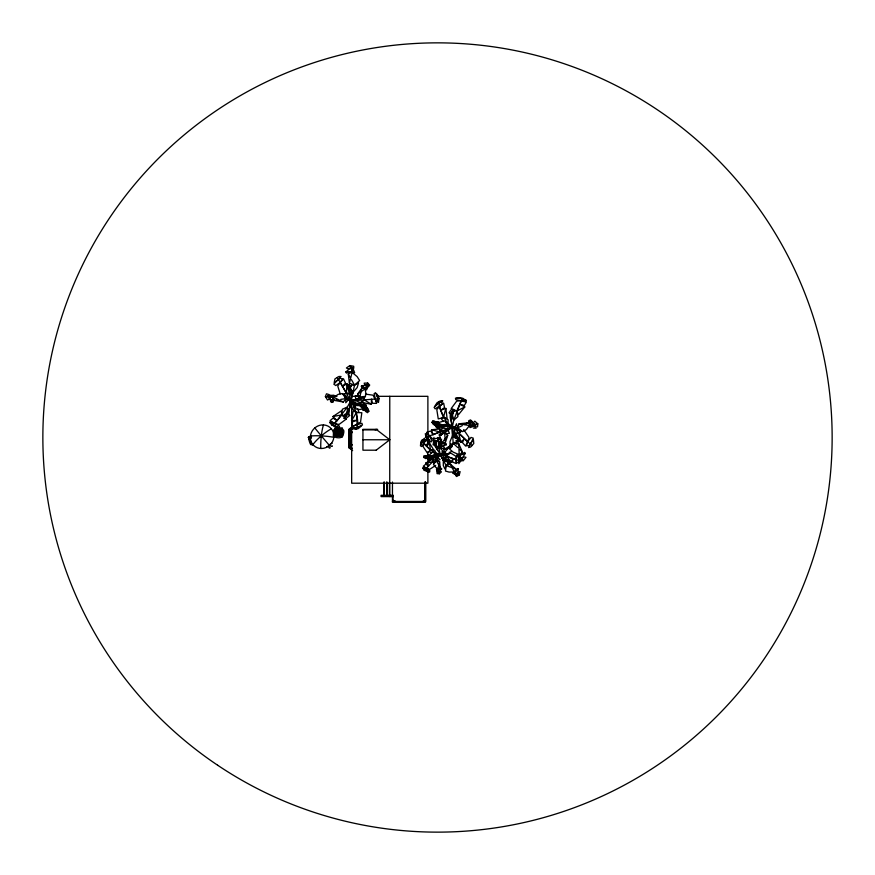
<?xml version="1.0" encoding="UTF-8"?>
<svg xmlns="http://www.w3.org/2000/svg" width="875" height="875" viewBox="0 0 875 875"><rect width="100%" height="100%" fill="white"/><g stroke="black" fill="none" stroke-linecap="round" stroke-linejoin="round"><path stroke-width="1.31" d="M449.291 452.211L455.798 456.192L456.138 463.575L452.627 462.044L452.812 458.544L441.995 454.508L443.822 453.731M364.142 396.244L364.087 399.744L361.966 402.413L371.383 404.305L371.427 399.131L372.466 403.266L376.523 403.375L374.106 393.695L375.539 392.678L378.109 398.705L378.448 402.423L379.028 398.727L378.438 396.145L376.458 393.695L378.109 398.705L376.819 402.587L373.034 395.183L365.444 394.1M459.134 456.619L458.828 463.663L460.622 461.114L452.812 458.544L451.467 462.459L445.003 457.855L446.852 456.466L448.678 453.283M448.033 424.244L448.098 419.716L443.439 417.528L438.266 418.917L436.789 409.555L442.87 403.123L440.748 402.314L438.933 402.916L434.941 405.945L437.183 402.598L441.23 400.652L442.816 400.881L438.933 402.916L434.098 407.356L435.159 408.855L443.669 403.2L444.511 407.63L440.683 410.266C451.587 435.094 455.525 426.333 447.989 423.992M453.436 412.661L450.242 413.536L450.242 417.583L452.32 426.814L451.281 420.448L451.391 413.47L452.769 410.036L454.573 411.239M446.327 444.741L446.348 443.833L441.678 443.188L441.23 449.017L444.555 447.912L443.636 446.523L441.12 446.688L446.327 444.741L441.678 443.188L439.48 435.039L444.653 432.884L452.058 427.186L447.956 430.205L443.559 431.539L441.077 433.639L444.653 432.884L447.027 433.759L449.422 433.278L447.967 429.942M330.422 399.241L331.22 402.423L332.281 402.281L330.422 399.241L330.455 401.067M423.795 457.45L425.469 456.728L426.377 457.778L425.677 458.587L423.795 457.45L423.839 455.864L425.469 455.623L424.627 457.089L428.652 455.7L432.534 452.123L435.641 453.709L439.95 453.95L437.172 457.1L436.975 460.261M350.153 400.848L349.202 398.748L349.989 394.603L346.38 393.148L342.486 386.302L346.97 383.72L346.38 393.148L349.333 399L346.981 398.223M472.084 424.189L471.669 421.017L470.553 419.934L469.569 420.372L472.227 422.745L471.669 421.017M441.175 447.858L440.114 445.145L440.333 442.105L441.919 442.356L441.175 447.858L439.392 445.736L438.725 447.672L441.23 449.017M477.827 423.839L474.775 424.725L473.441 422.527L474.808 421.181L477.827 423.839L477.586 426.825L474.666 426.836L476.295 424.277L469.273 425.852L466.266 429.625L462.492 431.648L457.57 427.886C445.178 425.414 457.023 426.453 457.713 430.205L460.272 430.905L457.57 427.886L456.52 423.806L454.836 427.547M367.697 383.053L367.128 385.317L364.667 384.748L364.186 383.152L367.697 383.053L369.698 385.077L368.495 386.728L367.413 384.191L365.105 389.244L365.936 393.444L365.323 396.944C358.575 395.238 345.767 408.352 352.537 393.411L349.475 385.295L346.883 384.77M440.059 453.655L438.966 448.448L436.494 445.856L435.827 441.383L438.145 440.967L440.377 438.145M314.803 427.919A20.322 0.58 49.5 0 0 320.709 435.137L321.125 435.63L321.464 434.875A20.322 5.305 -87 0 1 323.488 424.911M355.786 429.253L358.148 428.673L361.266 426.114L352.253 428.684L355.786 429.253C363.978 419.223 342.606 386.455 355.655 406.219M332.128 425.239L337.017 420.634L332.97 416.522L341.786 414.903L344.312 416.413L347.364 411.666L347.342 407.05L337.017 420.634L333.025 418.097L330.083 420.689L339.522 426.202L339.369 427.678L332.697 425.152L329.58 422.188L332.128 425.239L337.914 427.448L332.697 425.152L330.498 421.455L334.469 423.631L339.084 424.408L346.423 418.95L344.105 418.348C352.778 409.642 351.695 387.177 348.808 414.422L344.411 414.433M437.259 471.33L436.406 469.033L437.642 468.694L438.922 472.948L437.259 471.33L437.642 468.694L434.93 466.605L433.453 464.177L436.505 460.895L439.841 454.125M459.583 457.45L458.544 462.033L456.662 463.105L456.159 459.67L457.231 455.47L459.156 455.273M458.347 468.978L454.65 472.544L455.667 468.858L446.152 465.642L450.264 464.045L454.65 472.544L457.406 468.552L458.347 468.978L457.461 474.316L459.298 474.906L460.13 471.625L458.533 471.986L457.461 474.316L453.961 471.986L449.072 472.084L445.506 471.045L446.152 465.642L440.125 454.3L443.319 460.523L443.297 465.489L444.905 469.022L446.152 465.642L448.164 463.892L448.273 461.202L443.111 460.425M351.531 420.634L353.216 410.769L356.475 412.562L361.834 412.727L360.533 422.122L352.855 426.519L354.659 427.908L356.562 427.853L362.48 424.998L361.9 423.259L352.122 426.213L352.592 421.728L357.022 420.317L351.531 420.634L356.475 412.562L358.914 412.202L357.7 408.767M433.705 441.284L433.059 444.85L434.995 444.522L436.614 442.837M395.019 500.85L393.706 501.758L393.181 500.259L393.553 501.605L394.745 501.222M424.67 500.85C422.548 502.337 422.92 501.331 424.397 501.222M353.161 392.514L348.939 387.537L351.258 385.098L354.594 385.109L358.553 382.955L357.142 387.603L353.041 392.252L350.919 400.728L354.594 385.109L359.647 380.559L357.153 376.633L352.483 372.706L350.481 366.603L353.784 368.233L353.686 366.242L349.869 365.575L346.391 367.97L348.184 368.933L351.105 367.642L349.869 365.575M353.194 369.064L354.659 372.717L352.483 372.706L353.194 369.064L350.481 366.603M452.277 426.978L438.025 425.72L435.739 425.141L436.155 423.052M434.23 463.619L432.72 461.847L433.497 458.041L437.303 456.98L424.266 470.323L422.669 467.797L428.466 471.997L424.266 470.323M440.562 443.067L438.145 440.967L433.223 440.967L433.989 437.391M439.272 401.352L439.294 406.241L440.683 410.266L445.834 408.384L447.081 418.305L443.439 417.528L441.208 418.578L443.363 421.52M361.856 388.03L359.745 397.512L363.398 397.819L360.412 399.109L355.731 399.372L355.294 395.752L357.733 395.992L359.745 397.512L357.591 394.122L361.856 388.03L365.586 388.511L367.128 385.317L361.572 385.678L361.298 386.542L365.586 388.511L365.105 389.244L366.559 389.944L367.642 387.089L367.413 384.191M422.155 439.709L423.784 443.264L426.125 445.736L428.05 442.553L425.972 439.6L421.641 446.534L420.372 445.791L424.583 438.189L421.039 441.306L420.514 444.489L422.428 440.956L423.555 439.917L425.359 439.808L423.062 446.502L427.23 452.834L430.544 450.111L433.453 449.477L429.264 442.652L426.125 445.736L430.544 450.111L434.995 452.812M367.784 410.878L365.783 411.556L367.522 412.683L368.856 411.228L362.863 408.877L362.589 410.047L367.784 410.878L362.863 408.877L359.428 409.544L356.267 409.03L354.648 404.994L350.798 401.209L355.994 400.531L358.039 398.42M326.977 396.605L330.214 395.391L333.933 395.227L334.152 397.13L326.977 396.605L329.273 394.636L326.473 393.805L325.391 396.583L333.113 396.998L333.003 401.57L331.964 401.756L333.113 396.998L334.152 397.13L338.122 394.384L342.322 393.542L345.942 398.573C357.088 404.512 346.052 400.094 346.478 396.298L344.236 394.898L345.942 398.573L345.767 402.773L348.458 399.678M441.645 468.978L437.741 469.383L440.245 467.709L436.505 460.895L440.114 459.605L437.948 457.647L434.153 462.634L436.505 460.895L439.6 461.792L437.741 469.383L439.348 473.78L441.405 471.877L440.278 471.166L438.495 472.117L441.645 468.978L441.361 468.311L437.741 469.383L437.642 468.694M310.406 436.078A20.322 4.484 6.5 0 1 320.327 435.848L321.497 435.553M329.481 445.473A20.322 0.58 49.5 0 1 321.989 436.68L321.431 435.488M321.661 436.111L321.519 435.531M351.444 379.673L354.594 385.109L349.409 383.228L352.297 371.623L351.105 367.642L345.877 371.919L346.413 373.1L352.297 371.623L352.483 372.706M433.103 422.417L438.309 421.706L438.397 422.909L433.103 422.417L434.82 421.181L432.83 420.613L431.977 422.384L437.598 422.789L437.598 425.83L436.789 425.895L437.598 422.789L444.664 420.853L447.377 424.255L452.156 426.759L447.377 428.903L446.556 430.62M445.834 408.384L443.439 417.528L439.294 406.241M440.902 441.777L441.58 439.206M463.684 429.614L469.033 437.5L466.452 445.812L469.153 445.572L473.43 439.764L473.78 443.527L470.652 447.016L468.628 447.573L473.331 438.189L471.045 437.413L467.655 441.656L465.609 446.086L462.405 442.52L464.428 438.627L452.681 426.716L454.398 428.652L457.92 428.542L460.83 431.211L458.719 433.202L455.897 433.814L460.873 442.4L464.428 438.627L471.986 445.605M429.516 457.231L434.941 455.941L435.641 453.709L433.923 452.342L437.839 453.688L436.647 455.766L435.641 453.709L429.516 457.231L428.028 455.875L425.469 456.728L428.466 458.402L429.034 458.084L428.192 454.847L424.627 457.089M354.014 404.808L352.647 409.128L356.475 412.562L357.186 424.572M445.386 442.575L447.705 435.509L444.653 432.884L445.386 442.575L441.678 443.188L447.705 435.509M355.731 399.372L351.094 400.597M476.295 424.277L473.539 426.377L470.039 427.602L469.273 425.852L470.312 425.677L469.087 421.269L470.028 420.798L474.775 424.725L470.312 425.677L468.191 422.767L459.014 423.828L457.57 427.886L462.295 425.611M352.614 450.636L348.677 447.541L350.109 443.548L350.109 433.486L348.677 429.505L352.614 426.409M351.673 449.225L349.617 447.606L350.678 444.664L350.109 443.548L352.264 444.806M349.617 447.606L351.05 444.62L350.394 445.473M454.048 443.822L454.595 442.4L457.68 443.341L456.706 444.161M435.717 422.548L434.82 424.834L436.877 427.886M440.475 453.972L442.542 453.469M452.408 435.761L450.012 441.623L450.012 446.48L453.173 443.275L456.378 442.312L457.887 439.316L452.408 435.761L452.178 427.252L453.173 443.275L449.652 449.083L453.173 452.113L458.784 454.53L462.459 459.791L458.828 459.189L459.495 461.07L463.345 460.611L465.992 457.308L463.991 456.892L461.562 458.981L463.345 460.611M452.43 426.486L453.786 420.164L457.931 416.62L456.827 411.042L459.736 404.184L464.286 405.453L466.364 402.117L455.722 399.58L455.448 398.125L462.569 398.606L465.741 401.516L461.311 400.575L453.786 420.164L452.419 415.756L453.972 410.331L456.827 411.042L464.8 406.941L459.736 404.184L462.569 398.606L466.408 400.531L462.569 398.606L456.903 397.917L463.094 398.355M453.173 409.423L451.391 413.47L452.659 417.55L451.358 420.394M440.333 445.648L438.944 448.613L438.058 437.391M333.43 401.177L332.85 402.369L330.564 399.908M352.275 432.644L351.783 431.802L350.109 433.486L352.264 432.228M311.806 444.412C305.539 426.322 310.308 449.127 311.566 443.942M440.081 453.939L434.175 444.948L434.995 444.522L434.941 440.103M357.142 403.462L363.311 406.722L363.584 409.216L364.47 406.306L365.258 406.481L363.584 409.216L357.142 403.462L354.648 404.994L355.141 407.684L352.559 403.189L355.392 402.227L354.648 404.994L358.356 405.727M447.322 462.973L451.587 461.377L449.137 462.831L443.013 459.561L440.092 454.475L437.948 457.647M440.114 445.145L441.919 442.356M340.178 393.848L337.75 386.039L342.617 378.842L339.97 378.284L334.195 382.616L334.939 378.908L338.953 376.469L341.042 376.523L333.823 384.147L335.792 385.547L340.266 382.463L343.503 378.82L345.538 383.152L342.486 386.302L337.258 377.431M457.756 447.562L453.173 443.275L458.686 443.581L459.277 455.514L464.483 452.397L465.336 453.381L461.562 458.981L458.784 454.53L456.695 455.153L459.156 458.216L462.459 459.791M451.598 409.117L449.017 412.836L451.391 413.47L452.67 416.128M343.383 402.03L333.113 396.998L334.294 400.4L343.383 402.03L345.942 398.573L340.758 399.383M464.8 406.941L458.478 414.684L456.827 411.042L451.216 408.505L456.662 401.166L461.311 400.575M448.033 462.405L449.728 462.591L451.347 461.464L447.727 462.908L449.137 462.831L449.969 461.727L448.055 459.922L445.637 460.961L443.702 460.195L444.948 461.694M451.172 451.38L449.094 454.103L444.259 452.977C438.134 454.716 441.7 452.495 445.134 454.628L447.223 454.289L444.259 452.977L442.148 450.352L442.159 453.644M349.42 448.12L350.219 447.103M365.312 409.992L366.844 408.056L365.75 404.545L365.848 406.831M450.308 445.736L444.259 452.977L443.975 449.553L450.308 445.736L451.97 446.688M458.686 443.581L462.339 451.85L459.277 455.514L465.336 453.381M334.469 423.631L341.786 414.903L342.344 409.248L347.342 407.05L350.448 401.395M350.744 400.969L364.022 406.284L366.844 408.056L365.411 409.653L365.903 407.98L366.844 408.056L366.023 405.65L363.781 403.233L364.383 408.516M445.43 426.431L437.598 422.789L438.594 425.097L445.43 426.431L447.377 424.255L446.13 421.816L449.892 425.37L447.464 427.12L447.377 424.255L443.614 424.616M349.803 407.509L347.648 409.872L347.681 414.148L344.105 418.348L346.238 418.261L349.781 415.439L347.681 414.148L347.233 411.228M346.861 385.416L348.72 385.033L350.864 386.378L349.475 385.295L346.872 384.956M448.875 447.278L450.581 445.616M439.775 454.016L437.839 453.688M453.961 471.986L452.648 473.134L455.448 474.556L458.38 474.611L453.961 471.986L455.448 474.556M321.672 435.772L322.164 435.214A20.322 6.923 -39.9 0 1 331.384 428.794A12.173 11.43 -45 0 1 323.87 448.241A12.173 11.43 -45 0 1 311.161 433.048A12.173 11.43 -45 0 1 331.384 428.794M365.105 389.244L367.642 387.089M320.797 448.492A20.322 5.305 -87 0 1 321.234 436.942L321.53 436.133L320.534 436.603A20.322 6.923 -39.9 0 0 312.889 444.598M350.678 432.37L349.617 429.428L351.673 427.82M350.394 431.572L351.05 432.414L350.284 430.27L352.341 428.663M431.637 456.061L429.308 457.866L426.683 458.292L429.188 459.823L427.131 457.133M376.163 450.198L389.769 439.764L376.163 429.33L375.145 429.888M358.783 397.72L363.672 396.998L364.087 399.744L360.216 402.675L355.775 400.542L379.028 398.727M426.683 458.292L429.308 457.866L430.598 456.422L427.219 456.138L431.069 459.583L426.683 458.292L427.284 457.844L429.111 459.342M461.694 431.047L458.719 433.202L454.836 432.852L454.202 428.455M357.591 394.122L365.586 388.511L361.572 385.678M332.97 416.522L341.261 410.933L341.786 414.903L346.194 419.048M349.409 383.228L348.305 374.248L352.297 371.623L345.877 371.919M435.728 465.391L429.745 469.306L423.555 466.834L423.883 468.727L429.559 472.128L429.888 470.761L423.325 466.211L425.819 464.144L428.63 466.08L425.928 462.941L432.589 459.113L432.72 461.847L434.416 463.269M459.298 474.906L456.641 476.514L455.536 475.366L458.38 474.611M330.356 443.789L332.106 443.297M350.317 400.75L346.773 398.913M311.205 435.827L308.35 437.303L310.702 436.253M308.438 437.533L310.745 436.352M310.844 436.548L308.558 437.784L310.964 436.789M308.7 438.069L310.986 436.844M308.777 438.222L311.052 436.986M311.183 437.161L308.82 438.309L308.372 437.391M311.511 437.916L309.323 439.338M334.709 428.247L342.442 428.247M464.658 424.473L468.191 422.767M443.286 433.464L441.044 434.514L439.852 432.009L441.12 428.827L431.55 429.745L433.005 434.711L447.584 428.837L442.717 428.072L439.852 432.009L425.852 437.292L425.337 433.595L429.756 441.361L427.164 439.6L425.852 437.292M440.234 424.747L438.025 425.72L434.82 424.834L436.297 426.912L439.141 428.575L437.041 423.686M394.341 501.364L393.323 500.981M423.992 501.364L422.942 501.222M312.78 445.145L311.992 444.806M440.103 454.07L429.308 457.866L430.423 458.598L433.42 457.537L434.678 456.138L432.655 456.083M465.205 423.981L468.573 422.767M342.902 394.352L346.38 393.148L349.256 393.367L346.97 383.72M451.927 426.738L449.892 425.37M327.348 446.677L326.736 446.622M443.975 449.553L451.544 447.497M439.13 431.594L441.492 431.069L439.841 430.128M435.739 424.637L434.82 424.834L435.739 425.141M351.302 386.652L349.475 385.295L347.78 385.645L348.097 388.916L351.225 389.933L352.417 392.241M461.256 441.197L458.03 441.613L455.886 440.847M453.206 435.805L455 437.675L456.466 437.423L455.208 434.328L453.097 432.305L452.747 434.722L455 437.675L458.292 437.741L459.55 440.781L458.03 441.613L456.378 440.978L460.655 441.361M460.622 441.175L458.03 441.613L456.947 440.344M425.928 462.941L432.72 461.847M334.294 400.4L338.177 399.787M439.239 434.809L441.733 434.416M440.191 437.795L432.611 438.955L426.847 432.961L426.727 437.052L430.938 442.083L432.02 440.694L426.902 432.119L430.817 431.058L433.005 434.711M357.547 403.495L359.888 403.211L363.573 404.677L364.022 406.284L366.844 408.056M438.594 425.097L441.098 424.856M426.136 455.766L428.652 455.7M351.017 401.297L352.559 403.189M351.662 396.32L359.822 396.32M377.519 396.32L427.886 396.32L427.886 434.328M342.464 428.925L334.688 428.488L342.464 428.28L342.464 429.363L334.688 429.253L334.688 428.334M334.688 429.144L342.464 429.089M377.694 429.33L362.939 429.33L362.939 450.198L376.359 450.198M362.939 429.888L376.359 429.888M362.939 439.764L389.769 439.764M393.356 495.316L381.062 495.316L381.062 496.606L393.356 496.606M392.459 501.452L425.633 501.452L425.633 482.038M434.941 455.941L428.028 455.875L428.466 458.402M473.441 428.116L476.142 428.17M336.798 396.255L334.173 396.145L336.667 396.506M321.727 435.925L322.383 435.958A20.322 4.484 6.5 0 1 333.867 437.314M360.347 406.066L364.022 406.284M439.348 473.78L437.073 473.627L436.931 471.997L438.922 472.948M439.152 435.083L441.448 435.247M469.273 425.852L473.539 426.377M459.014 423.828L470.312 425.677L470.028 420.798M360.828 406.219L363.311 406.722M435.991 453.316L440.103 454.497M440.256 429.8L441.656 430.139M431.55 429.745L439.852 432.009L440.814 435.367M445.736 453.666L447.738 454.322L446.852 456.466L443.92 457.505L442.203 454.584L439.578 454.169L440.53 453.83M456.159 459.67L446.852 456.466L451.467 462.459M458.117 440.562L459.167 440.967L458.828 441.645L456.991 440.562M435.498 421.695L438.397 422.909M330.214 395.391L334.152 397.13M447.934 462.262L449.137 462.831M350.678 444.664L351.783 445.244M431.528 452.878L429.264 451.62L430.544 450.111L429.264 442.652M471.898 422.155L469 420.47L468.792 421.772L470.28 423.128M364.087 399.744L371.383 404.305M452.113 427.47L455 437.675M348.195 385.58L349.081 386.269M350.284 446.764L352.341 448.383M362.863 408.877L365.28 410.867M343.35 415.341L345.373 417.036L344.006 415.363M436.811 446.042L434.995 444.522L434.864 441.569M450.264 464.045L455.667 468.858M459.594 449.269L462.339 451.85M467.655 441.656L458.719 433.202L460.873 442.4M423.784 443.264L430.544 450.111L434.667 450.166L435.63 452.375M362.359 407.345L363.825 408.866M348.72 385.033L350.153 386.597M452.627 443.669L453.239 444.391M349.617 429.428L350.284 430.27M436.789 425.895L434.241 422.439L434.733 424.102L433.519 424.67L431.977 422.384M440.792 444.653L438.145 440.967L438.091 438.353M331.964 401.756L328.562 396.627L329.197 399.109L327.502 400.006L325.391 396.583M345.122 396.703L343.777 394.439L346.38 393.148L340.266 382.463M348.305 374.248L350.186 377.508M450.986 443.702L452.2 446.009M309.466 439.622L309.739 440.202M309.881 440.486L310.166 441.066M310.308 441.35L310.581 441.93M310.723 442.214L311.008 442.794M311.15 443.078L311.423 443.658M349.475 385.295L350.131 386.816M365.258 406.481L366.702 410.517L366.712 408.789L368.036 408.603L368.856 411.228M439.6 461.792L440.245 467.709M458.784 454.53L459.156 458.216M427.886 437.041L427.886 445.189M427.886 451.981L427.886 465.555M427.886 468.267L427.886 483.197L351.662 483.197L351.662 399.033M425.502 482.038L425.502 502.228L392.459 502.228L392.459 482.038M425.119 482.038L425.119 501.452M424.977 482.038L424.977 501.441M392.897 496.125L392.897 501.441M389.9 495.316L389.9 496.606M389.769 396.32L389.725 495.195M389.452 482.081L389.452 495.195M386.991 482.081L386.991 495.195M386.717 482.081L386.717 495.195M384.245 482.081L384.245 495.195M383.972 482.081L383.972 495.195M350.153 432.556L350.153 444.478M348.677 429.505L348.677 447.541M332.161 445.812A3.227 0.634 23.2 0 1 331.527 446.305A3.227 0.634 23.2 0 1 328.289 445.134M330.247 447.639A3.227 1.137 85.2 0 1 328.409 445.955M351.312 400.63L350.678 401.516L350.284 400.98L351.312 400.63M437.27 447.081L437.227 449.641L434.995 444.522L437.27 447.081M342.464 436.581C338.45 440.267 326.616 434.164 342.464 436.581M334.075 429.745C330.969 445.659 339.019 429.33 334.13 429.658M342.234 429.745C339.314 446.272 347.025 428.466 342.234 429.745M452.714 426.836L451.828 427.47L451.631 426.814L452.714 426.836M349.891 443.045L348.895 445.802L348.895 431.233L349.891 434L349.891 443.045M452.747 427.055L457.975 428.039L452.747 427.055M446.622 460.294L445.637 460.961L442.466 457.68L446.622 460.294M445.025 426.519L442.87 427.47L438.922 427.131L438.025 425.72L441.613 424.867L445.025 426.519M342.464 430.172L334.688 430.5L342.464 430.106M342.464 430.817L334.688 430.817L334.688 431.463L342.464 431.463L342.464 430.817M342.464 431.78L334.688 431.78L334.688 432.414L342.464 432.414L342.464 431.78M342.464 432.742L334.688 432.742L334.688 433.377L342.464 433.377L342.464 432.742M342.464 433.705L334.688 433.705L334.688 434.339L342.464 434.339L342.464 433.705M342.464 434.667L334.688 434.667L334.688 435.302L342.464 435.302L342.464 434.667M342.464 435.619L334.688 435.619L334.688 436.264L342.464 436.264L342.464 435.619M351.225 389.933L349.748 389.747L350.066 393.083L351.498 395.631L351.225 389.933M217.634 765.22A394.647 394.647 0 0 0 831.25 464.045A394.647 394.647 0 0 0 263.616 83.223A394.647 394.647 0 0 0 217.634 765.22"/></g></svg>
